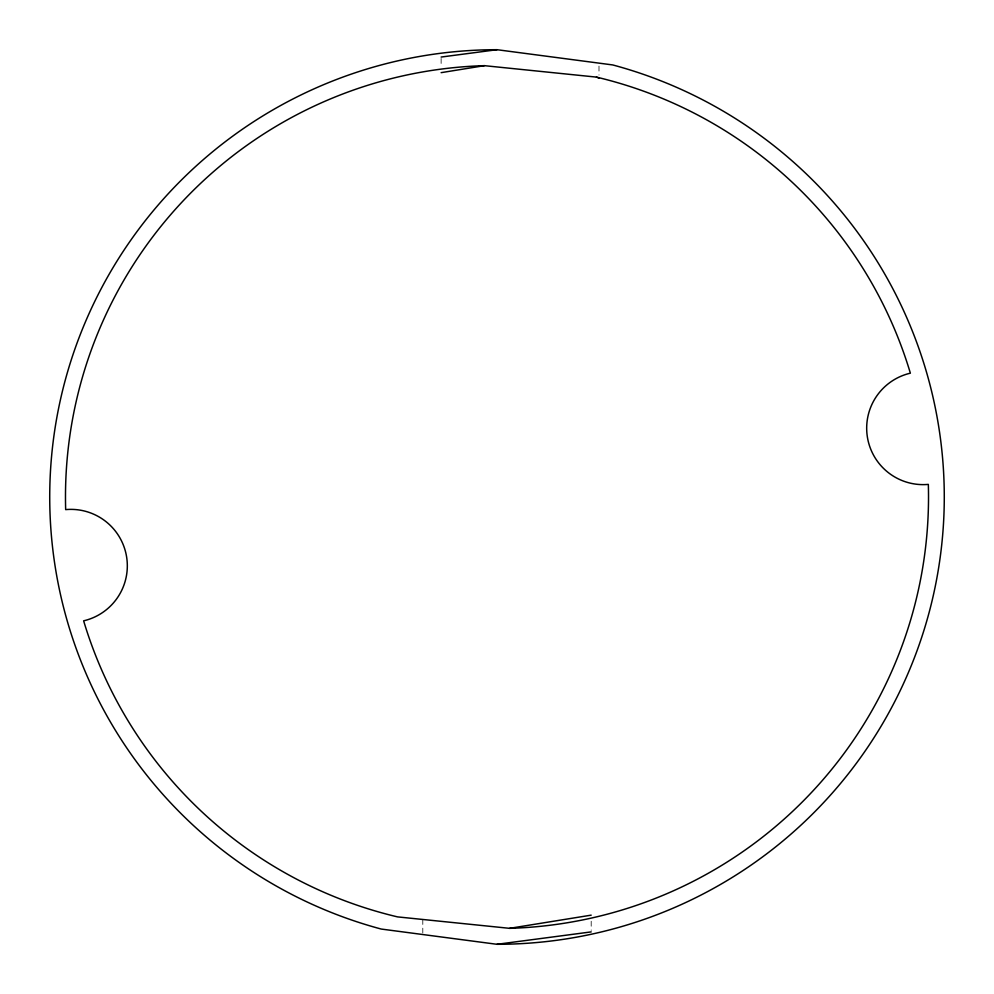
<?xml version="1.0" encoding="UTF-8"?>
<svg xmlns="http://www.w3.org/2000/svg" width="994" height="994" viewBox="0 0 994 994"><rect width="100%" height="100%" fill="white"/><g stroke="black" fill="none" stroke-linecap="round" stroke-linejoin="round"><path stroke-width="0.75" stroke-dasharray="4.97 3.73" d="M598.997 66.113L598.997 75.084M591.194 921.239L591.194 930.372M441.125 58.472L441.125 66.983M422.798 919.475L422.798 933.031"/><path stroke-width="1.49" d="M441.125 72.661L484.389 65.666L596.45 77.11L598.997 78.066M484.389 65.666A431.508 431.508 0 0 0 65.666 509.611A56.459 56.459 0 0 1 126.598 556.826A56.459 56.459 0 0 1 83.633 620.828A431.508 431.508 0 0 0 397.55 916.89L509.611 928.334L591.194 915.151M441.125 57.056L497 49.7L612.764 64.945A447.3 447.3 0 0 1 497 944.3L381.236 929.055A447.3 447.3 0 0 1 497 49.7M497 944.3L591.194 931.9M509.611 928.334A431.508 431.508 0 0 0 928.334 484.389A56.459 56.459 0 0 1 867.402 437.174A56.459 56.459 0 0 1 910.367 373.172A431.508 431.508 0 0 0 596.45 77.11"/></g></svg>
